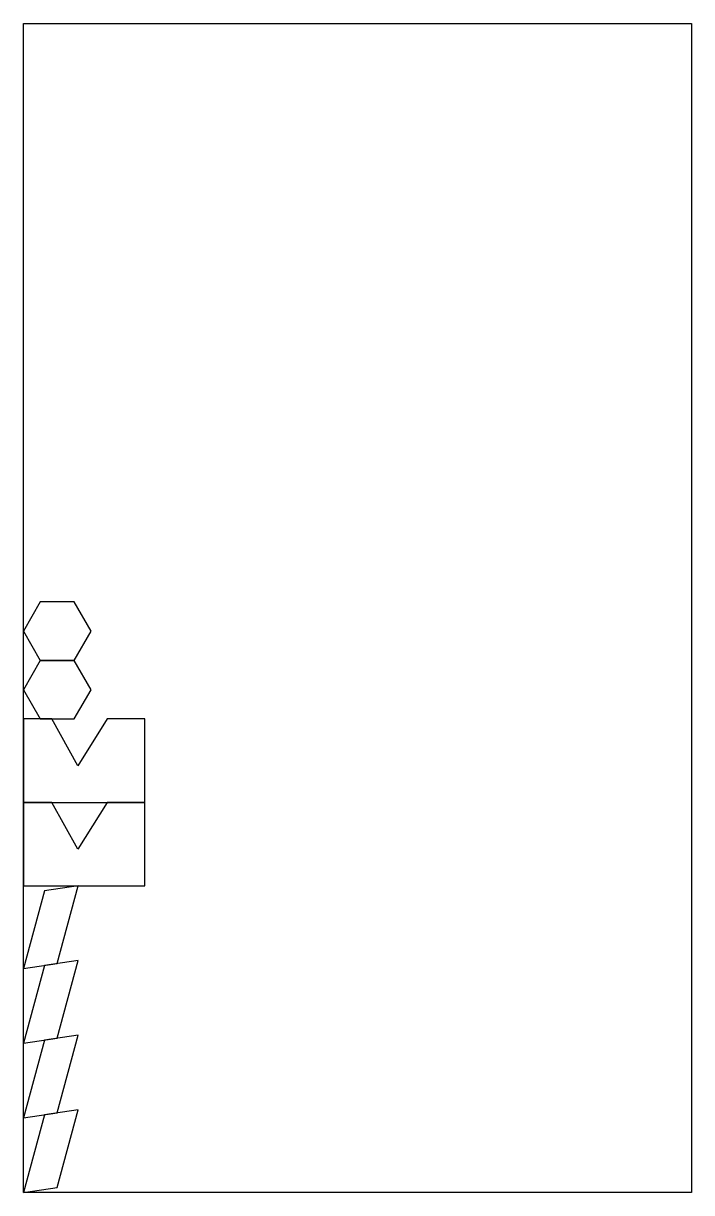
# Model space of a CAD drawing. Header units: metres. Extents: x 0 to 400, y 0 to 700.
import ezdxf

# ---------------------------------------------------------------- set-up
doc = ezdxf.new("R2010")
doc.units = ezdxf.units.M

msp = doc.modelspace()

# ---------------------------------------------------------------- linework, layer by layer
for points in [[(0, 0), (0, 700), (400, 700), (400, 0), (0, 0)], [(30.39, 318.65), (40.52, 336.19), (30.39, 353.74), (10.13, 353.74), (0, 336.19), (10.13, 318.65), (30.39, 318.65)], [(30.39, 283.56), (40.52, 301.1), (30.39, 318.65), (10.13, 318.65), (0, 301.1), (10.13, 283.56), (30.39, 283.56)], [(0, 283.56), (0, 233.6), (72.66, 233.6), (72.66, 283.56), (50.14, 283.56), (32.56, 255.56), (17.08, 283.56), (0, 283.56)], [(0, 233.6), (0, 183.64), (72.66, 183.64), (72.66, 233.6), (50.14, 233.6), (32.56, 205.6), (17.08, 233.6), (0, 233.6)], [(0, 134.11), (20.15, 137.08), (32.77, 183.64), (12.62, 180.67), (0, 134.11)], [(0, 89.41), (20.15, 92.38), (32.77, 138.94), (12.62, 135.97), (0, 89.41)], [(0, 44.7), (20.15, 47.67), (32.77, 94.24), (12.62, 91.27), (0, 44.7)], [(0, 0), (20.15, 2.97), (32.77, 49.53), (12.62, 46.56), (0, 0)]]:
    msp.add_lwpolyline(points, close=True)

doc.saveas('drawing.dxf')
